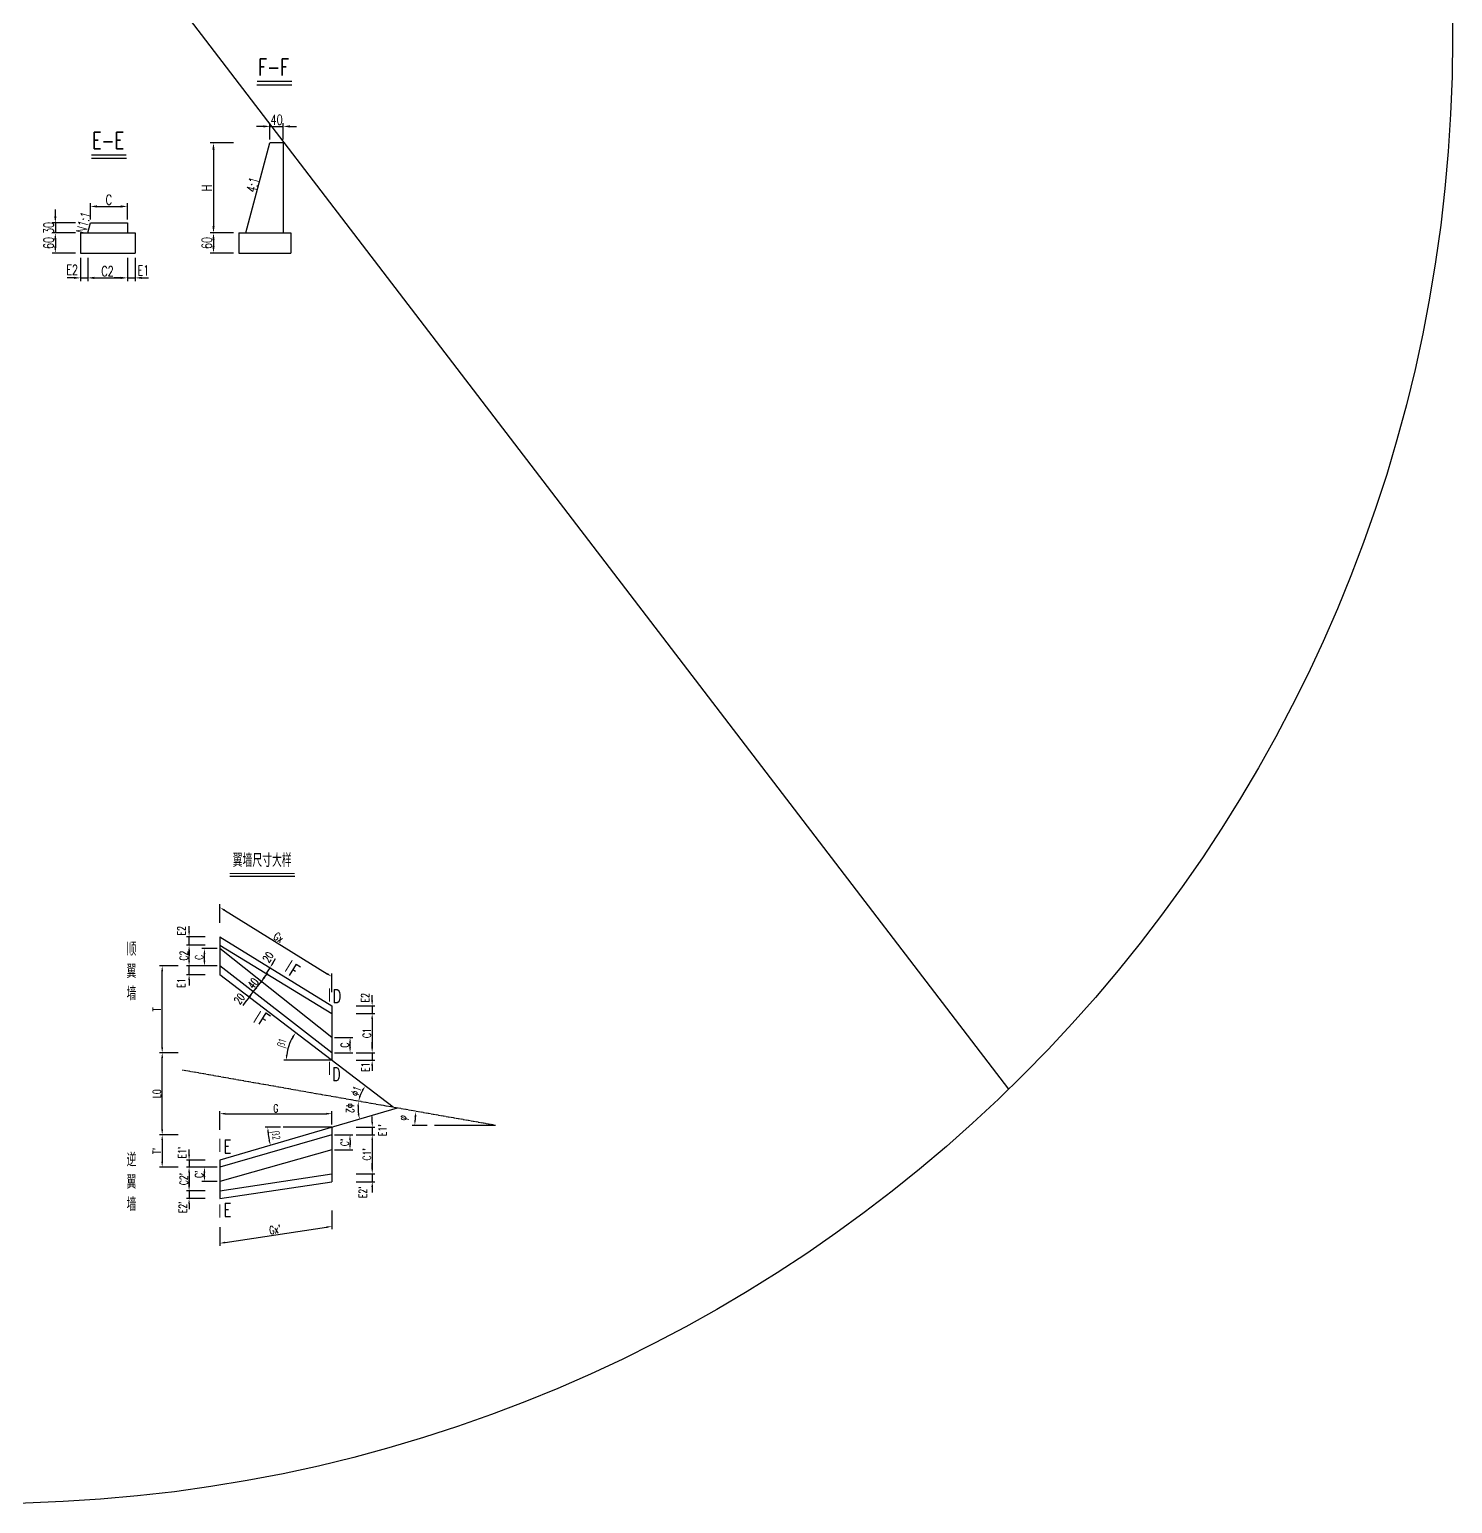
# Model space of a CAD drawing. Header units: millimetres. Extents: x -2053 to 14440, y -8588 to 380.
# Drawn here: x 10174 to 14440, y -8588 to -4169 of the extents above; entities that cross this region are included whole.
import ezdxf
from ezdxf.enums import TextEntityAlignment as Align

# ---------------------------------------------------------------- set-up
doc = ezdxf.new("R2010")
doc.units = ezdxf.units.MM
doc.header["$LTSCALE"] = 0.25
doc.linetypes.add('ACAD_ISO04W100', pattern=[30, 24, -3, 0, -3])
for name, color, linetype in [('中心线', 3, 'ACAD_ISO04W100'), ('文字', 7, 'Continuous'), ('次轮廓线', 7, 'Continuous'), ('轮廓线', 1, 'Continuous')]:
    doc.layers.add(name, color=color, linetype=linetype)
doc.styles.get("Standard").update_dxf_attribs({"font": 'simplex1.shx', "width": 0.7, "bigfont": 'hztxt.shx'})
doc.dimstyles.new('1v80', dxfattribs={"dimscale": 8, "dimtxt": 3, "dimasz": 2, "dimexe": 1, "dimexo": 1, "dimgap": 0.5, "dimtad": 1, "dimdec": 1, "dimzin": 9, "dimdsep": 46, "dimtxsty": 'Standard', "dimcen": 0.5, "dimclrd": 256, "dimclre": 256, "dimclrt": 256, "dimadec": 1, "dimazin": 2, "dimtfac": 1, "dimtdec": 1, "dimtix": 1, "dimtmove": 2, "dimatfit": 3, "dimfxl": 0, "dimtolj": 1, "dimtzin": 0, "dimlwd": -1, "dimlwe": -1, "dimarcsym": 0})
doc.dimstyles.get("Standard").update_dxf_attribs({"dimscale": 10, "dimtxt": 3, "dimasz": 2, "dimexe": 1, "dimexo": 1, "dimgap": 0.5, "dimtad": 1, "dimdec": 1, "dimzin": 9, "dimdsep": 46, "dimtxsty": 'Standard', "dimcen": 0.5, "dimclrd": 256, "dimclre": 256, "dimclrt": 256, "dimadec": 1, "dimazin": 2, "dimtfac": 1, "dimtdec": 1, "dimtix": 1, "dimtmove": 2, "dimatfit": 3, "dimfxl": 0, "dimtolj": 1, "dimtzin": 0, "dimlwd": -1, "dimlwe": -1, "dimarcsym": 0})

# ---------------------------------------------------------------- blocks, each defined once
blk = doc.blocks.new('*D173')
at = {"layer": 'Defpoints', "color": 0}
for p in [(10745, -7002.7), (10956.8, -7202), (11002, -7259.3), (11080.1, -7259.3), (11264.2, -7400.4)]:
    blk.add_point(p, dxfattribs=at)
at = {"layer": '次轮廓线'}
blk.add_line((10992.1, -7259.3), (10936.1, -7259.3), dxfattribs=at)
blk.add_arc((11080.1, -7259.3), 135.9, 149.2944, 173.2525, dxfattribs=at)
for points in [[(10961, -7188.4), (10965.4, -7191.4), (10972.2, -7176.7)], [(10947.7, -7243.5), (10942.4, -7243.2), (10944.1, -7259.3)]]:
    blk.add_solid(points, dxfattribs=at)
at = {"layer": '次轮廓线', "insert": (10933.1, -7209.5), "char_height": 24, "attachment_point": 5, "rotation": 71.2735}
blk.add_mtext('\\A1;β1', dxfattribs=at)
blk = doc.blocks.new('*D174')
at = {"layer": 'Defpoints', "color": 0}
for p in [(11276.2, -7402.5), (10934, -7460.1), (11080.1, -7460.1), (10889.4, -7478.3), (10745, -7558.5)]:
    blk.add_point(p, dxfattribs=at)
at = {"layer": '次轮廓线'}
blk.add_line((10926, -7460.1), (10880.5, -7460.1), dxfattribs=at)
blk.add_arc((11080.1, -7460.1), 191.6, 184.7866, 191.5796, dxfattribs=at)
for points in [[(10886.5, -7476.2), (10891.8, -7476), (10888.5, -7460.1)], [(10895, -7497.9), (10889.8, -7499.2), (10896.3, -7514.1)]]:
    blk.add_solid(points, dxfattribs=at)
at = {"layer": '次轮廓线', "insert": (10909.5, -7484.6), "char_height": 24, "attachment_point": 5, "rotation": 278.1831}
blk.add_mtext('\\A1;β2', dxfattribs=at)
blk = doc.blocks.new('*D175')
at = {"layer": 'Defpoints', "color": 0}
for p in [(10745, -7002.7), (10632.8, -7289), (11171.6, -7350.5), (11264.2, -7400.4), (11571.2, -7454.5)]:
    blk.add_point(p, dxfattribs=at)
at = {"layer": '次轮廓线'}
blk.add_arc((11264.2, -7400.4), 105.1, 151.2789, 161.2681, dxfattribs=at)
for points in [[(11167.2, -7367.3), (11162.1, -7366), (11160.7, -7382.1)], [(11169.8, -7348.4), (11174.2, -7351.3), (11180.7, -7336.5)]]:
    blk.add_solid(points, dxfattribs=at)
at = {"layer": '次轮廓线', "insert": (11153.2, -7351.6), "char_height": 24, "attachment_point": 5, "rotation": 66.2735}
blk.add_mtext('\\A1;Φ1', dxfattribs=at)
blk = doc.blocks.new('*D124')
at = {"layer": 'Defpoints', "color": 0}
for p in [(10632.8, -7289), (11159.9, -7418), (11276.2, -7402.5), (11571.2, -7454.5), (10745, -7558.5)]:
    blk.add_point(p, dxfattribs=at)
at = {"layer": '次轮廓线'}
blk.add_arc((11276.2, -7402.5), 117.3, 177.8227, 188.5436, dxfattribs=at)
for points in [[(11156.3, -7397.7), (11161.6, -7398.3), (11160.7, -7382.1)], [(11162.8, -7419.3), (11157.6, -7420.5), (11163.7, -7435.5)]]:
    blk.add_solid(points, dxfattribs=at)
at = {"layer": '次轮廓线', "insert": (11135.4, -7402.9), "char_height": 24, "attachment_point": 5, "rotation": 270.1545}
blk.add_mtext('\\A1;Φ2', dxfattribs=at)
blk = doc.blocks.new('*D125')
at = {"layer": 'Defpoints', "color": 0}
for p in [(10725.7, -7305.4), (11331, -7426.4), (11374.3, -7454.5), (11571.2, -7454.5), (11571.2, -7454.5)]:
    blk.add_point(p, dxfattribs=at)
at = {"layer": '次轮廓线'}
blk.add_line((11366.3, -7454.5), (11321.3, -7454.5), dxfattribs=at)
blk.add_arc((11571.2, -7454.5), 241.9, 173.7907, 176.2093, dxfattribs=at)
for points in [[(11328.1, -7428), (11333.4, -7428.7), (11333, -7412.5)], [(11332.5, -7438.6), (11327.2, -7438.4), (11329.3, -7454.5)]]:
    blk.add_solid(points, dxfattribs=at)
at = {"layer": '次轮廓线', "insert": (11295.6, -7431.7), "char_height": 24, "attachment_point": 5, "rotation": 85.2637}
blk.add_mtext('\\A1;φ', dxfattribs=at)
blk = doc.blocks.new('*D176')
at = {"layer": 'Defpoints', "color": 0}
for p in [(11080.1, -7419.5), (11080.1, -7460.1), (10745, -7558.5)]:
    blk.add_point(p, dxfattribs=at)
at = {"layer": '次轮廓线'}
for p, q in [((10745, -7467.5), (10745, -7411.5)), ((10761, -7419.5), (11064.1, -7419.5)), ((11080.1, -7452.1), (11080.1, -7411.5))]:
    blk.add_line(p, q, dxfattribs=at)
for points in [[(10761, -7416.8), (10761, -7422.2), (10745, -7419.5)], [(11064.1, -7416.8), (11064.1, -7422.2), (11080.1, -7419.5)]]:
    blk.add_solid(points, dxfattribs=at)
at = {"layer": '次轮廓线', "insert": (10912.5, -7403.5), "char_height": 24, "attachment_point": 5}
blk.add_mtext('\\A1;G', dxfattribs=at)
blk = doc.blocks.new('*D177')
at = {"layer": 'Defpoints', "color": 0}
for p in [(11080.1, -7482.8), (10571.8, -7579.8), (10745, -7579.8)]:
    blk.add_point(p, dxfattribs=at)
at = {"layer": '次轮廓线'}
for p, q in [((10619.8, -7482.8), (10563.8, -7482.8)), ((10571.8, -7498.8), (10571.8, -7563.8)), ((10619.8, -7579.8), (10563.8, -7579.8))]:
    blk.add_line(p, q, dxfattribs=at)
for points in [[(10569.1, -7498.8), (10574.5, -7498.8), (10571.8, -7482.8)], [(10569.1, -7563.8), (10574.5, -7563.8), (10571.8, -7579.8)]]:
    blk.add_solid(points, dxfattribs=at)
at = {"layer": '次轮廓线', "insert": (10555.8, -7531.3), "char_height": 24, "attachment_point": 5, "rotation": 90}
blk.add_mtext("\\A1;T'", dxfattribs=at)
blk = doc.blocks.new('*D203')
at = {"layer": 'Defpoints', "color": 0}
for p in [(10652.4, -7579.8), (10745, -7558.5), (10745, -7579.8)]:
    blk.add_point(p, dxfattribs=at)
at = {"layer": '次轮廓线'}
for p, q in [((10652.4, -7542.5), (10652.4, -7526.5)), ((10700.4, -7558.5), (10644.4, -7558.5)), ((10700.4, -7579.8), (10644.4, -7579.8)), ((10652.4, -7558.5), (10652.4, -7579.8)), ((10652.4, -7595.8), (10652.4, -7611.8))]:
    blk.add_line(p, q, dxfattribs=at)
for points in [[(10649.8, -7542.5), (10655.1, -7542.5), (10652.4, -7558.5)], [(10649.8, -7595.8), (10655.1, -7595.8), (10652.4, -7579.8)]]:
    blk.add_solid(points, dxfattribs=at)
at = {"layer": '次轮廓线', "insert": (10631.2, -7536.1), "char_height": 24, "attachment_point": 5, "rotation": 90}
blk.add_mtext("\\A1;E1'", dxfattribs=at)
blk = doc.blocks.new('*D204')
at = {"layer": 'Defpoints', "color": 0}
for p in [(10745, -7579.8), (10652.4, -7651.2), (10745, -7651.2)]:
    blk.add_point(p, dxfattribs=at)
at = {"layer": '次轮廓线'}
for p, q in [((10700.4, -7579.8), (10644.4, -7579.8)), ((10652.4, -7595.8), (10652.4, -7635.2)), ((10700.4, -7651.2), (10644.4, -7651.2))]:
    blk.add_line(p, q, dxfattribs=at)
for points in [[(10649.8, -7595.8), (10655.1, -7595.8), (10652.4, -7579.8)], [(10649.8, -7635.2), (10655.1, -7635.2), (10652.4, -7651.2)]]:
    blk.add_solid(points, dxfattribs=at)
at = {"layer": '次轮廓线', "insert": (10636.4, -7615.5), "char_height": 24, "attachment_point": 5, "rotation": 90}
blk.add_mtext("\\A1;C2'", dxfattribs=at)
blk = doc.blocks.new('*D205')
at = {"layer": 'Defpoints', "color": 0}
for p in [(10652.4, -7673.7), (10745, -7651.2), (10745, -7673.7)]:
    blk.add_point(p, dxfattribs=at)
at = {"layer": '次轮廓线'}
for p, q in [((10652.4, -7635.2), (10652.4, -7619.2)), ((10700.4, -7651.2), (10644.4, -7651.2)), ((10700.4, -7673.7), (10644.4, -7673.7)), ((10652.4, -7651.2), (10652.4, -7673.7)), ((10652.4, -7689.7), (10652.4, -7705.7))]:
    blk.add_line(p, q, dxfattribs=at)
for points in [[(10649.8, -7635.2), (10655.1, -7635.2), (10652.4, -7651.2)], [(10649.8, -7689.7), (10655.1, -7689.7), (10652.4, -7673.7)]]:
    blk.add_solid(points, dxfattribs=at)
at = {"layer": '次轮廓线', "insert": (10633.5, -7700.4), "char_height": 24, "attachment_point": 5, "rotation": 90}
blk.add_mtext("\\A1;E2'", dxfattribs=at)
blk = doc.blocks.new('*D206')
at = {"layer": 'Defpoints', "color": 0}
for p in [(10698.5, -7579.8), (10745, -7579.8), (10745, -7622.3)]:
    blk.add_point(p, dxfattribs=at)
at = {"layer": '次轮廓线'}
for p, q in [((10737, -7579.8), (10690.5, -7579.8)), ((10698.5, -7606.3), (10698.5, -7595.8)), ((10737, -7622.3), (10690.5, -7622.3))]:
    blk.add_line(p, q, dxfattribs=at)
for points in [[(10695.8, -7595.8), (10701.1, -7595.8), (10698.5, -7579.8)], [(10695.8, -7606.3), (10701.1, -7606.3), (10698.5, -7622.3)]]:
    blk.add_solid(points, dxfattribs=at)
at = {"layer": '次轮廓线', "insert": (10682.5, -7601), "char_height": 24, "attachment_point": 5, "rotation": 90}
blk.add_mtext("\\A1;C'", dxfattribs=at)
blk = doc.blocks.new('*D207')
at = {"layer": 'Defpoints', "color": 0}
for p in [(11080.1, -7623.3), (10745, -7673.7), (11080.1, -7757.5)]:
    blk.add_point(p, dxfattribs=at)
at = {"layer": '次轮廓线'}
for p, q in [((11080.1, -7709.6), (11080.1, -7765.6)), ((10745, -7760), (10745, -7816)), ((10760.8, -7805.5), (11064.3, -7759.9))]:
    blk.add_line(p, q, dxfattribs=at)
for points in [[(11063.9, -7757.3), (11064.7, -7762.5), (11080.1, -7757.5)], [(10760.4, -7802.9), (10761.2, -7808.1), (10745, -7807.9)]]:
    blk.add_solid(points, dxfattribs=at)
at = {"layer": '次轮廓线', "insert": (10910.2, -7766.9), "char_height": 24, "attachment_point": 5, "rotation": 8.5453}
blk.add_mtext("\\A1;Gx'", dxfattribs=at)
blk = doc.blocks.new('*D133')
at = {"layer": 'Defpoints', "color": 0}
for p in [(11080.1, -7460.1), (11080.1, -7482.8), (11201.6, -7482.8)]:
    blk.add_point(p, dxfattribs=at)
at = {"layer": '次轮廓线'}
for p, q in [((11153.6, -7460.1), (11209.6, -7460.1)), ((11201.6, -7444.1), (11201.6, -7428.1)), ((11201.6, -7460.1), (11201.6, -7482.8)), ((11153.6, -7482.8), (11209.6, -7482.8)), ((11201.6, -7498.8), (11201.6, -7514.8))]:
    blk.add_line(p, q, dxfattribs=at)
for points in [[(11198.9, -7444.1), (11204.3, -7444.1), (11201.6, -7460.1)], [(11198.9, -7498.8), (11204.3, -7498.8), (11201.6, -7482.8)]]:
    blk.add_solid(points, dxfattribs=at)
at = {"layer": '次轮廓线', "insert": (11232.2, -7469.1), "char_height": 24, "attachment_point": 5, "rotation": 90}
blk.add_mtext("\\A1;E1'", dxfattribs=at)
blk = doc.blocks.new('*D208')
at = {"layer": 'Defpoints', "color": 0}
for p in [(11080.1, -7482.8), (11080.1, -7600), (11201.6, -7600)]:
    blk.add_point(p, dxfattribs=at)
at = {"layer": '次轮廓线'}
for p, q in [((11153.6, -7482.8), (11209.6, -7482.8)), ((11201.6, -7498.8), (11201.6, -7584)), ((11153.6, -7600), (11209.6, -7600))]:
    blk.add_line(p, q, dxfattribs=at)
for points in [[(11198.9, -7498.8), (11204.3, -7498.8), (11201.6, -7482.8)], [(11198.9, -7584), (11204.3, -7584), (11201.6, -7600)]]:
    blk.add_solid(points, dxfattribs=at)
at = {"layer": '次轮廓线', "insert": (11185.6, -7541.4), "char_height": 24, "attachment_point": 5, "rotation": 90}
blk.add_mtext("\\A1;C1'", dxfattribs=at)
blk = doc.blocks.new('*D209')
at = {"layer": 'Defpoints', "color": 0}
for p in [(11080.1, -7600), (11080.1, -7623.3), (11201.6, -7623.3)]:
    blk.add_point(p, dxfattribs=at)
at = {"layer": '次轮廓线'}
for p, q in [((11153.6, -7600), (11209.6, -7600)), ((11201.6, -7584), (11201.6, -7568)), ((11201.6, -7600), (11201.6, -7623.3)), ((11153.6, -7623.3), (11209.6, -7623.3)), ((11201.6, -7639.3), (11201.6, -7655.3))]:
    blk.add_line(p, q, dxfattribs=at)
for points in [[(11198.9, -7584), (11204.3, -7584), (11201.6, -7600)], [(11198.9, -7639.3), (11204.3, -7639.3), (11201.6, -7623.3)]]:
    blk.add_solid(points, dxfattribs=at)
at = {"layer": '次轮廓线', "insert": (11172.9, -7655.1), "char_height": 24, "attachment_point": 5, "rotation": 90}
blk.add_mtext("\\A1;E2'", dxfattribs=at)
blk = doc.blocks.new('*D210')
at = {"layer": 'Defpoints', "color": 0}
for p in [(11080.1, -7482.8), (11080.1, -7528.3), (11134.9, -7528.3)]:
    blk.add_point(p, dxfattribs=at)
at = {"layer": '次轮廓线'}
for p, q in [((11088.1, -7482.8), (11142.9, -7482.8)), ((11134.9, -7498.8), (11134.9, -7512.3)), ((11088.1, -7528.3), (11142.9, -7528.3))]:
    blk.add_line(p, q, dxfattribs=at)
for points in [[(11132.2, -7498.8), (11137.5, -7498.8), (11134.9, -7482.8)], [(11132.2, -7512.3), (11137.5, -7512.3), (11134.9, -7528.3)]]:
    blk.add_solid(points, dxfattribs=at)
at = {"layer": '次轮廓线', "insert": (11118.9, -7505.5), "char_height": 24, "attachment_point": 5, "rotation": 90}
blk.add_mtext("\\A1;C'", dxfattribs=at)
blk = doc.blocks.new('*D211')
at = {"layer": 'Defpoints', "color": 0}
for p in [(10571.8, -7236.6), (11080.1, -7236.6), (11080.1, -7482.8)]:
    blk.add_point(p, dxfattribs=at)
at = {"layer": '次轮廓线'}
for p, q in [((10619.8, -7236.6), (10563.8, -7236.6)), ((10571.8, -7466.8), (10571.8, -7252.6)), ((10619.8, -7482.8), (10563.8, -7482.8))]:
    blk.add_line(p, q, dxfattribs=at)
for points in [[(10569.1, -7252.6), (10574.5, -7252.6), (10571.8, -7236.6)], [(10569.1, -7466.8), (10574.5, -7466.8), (10571.8, -7482.8)]]:
    blk.add_solid(points, dxfattribs=at)
at = {"layer": '次轮廓线', "insert": (10555.8, -7359.7), "char_height": 24, "attachment_point": 5, "rotation": 90}
blk.add_mtext('\\A1;L0', dxfattribs=at)
blk = doc.blocks.new('*D212')
at = {"layer": 'Defpoints', "color": 0}
for p in [(10571.8, -6976.6), (10745, -6976.6), (11080.1, -7236.6)]:
    blk.add_point(p, dxfattribs=at)
at = {"layer": '次轮廓线'}
for p, q in [((10619.8, -6976.6), (10563.8, -6976.6)), ((10571.8, -7220.6), (10571.8, -6992.6)), ((10619.8, -7236.6), (10563.8, -7236.6))]:
    blk.add_line(p, q, dxfattribs=at)
for points in [[(10569.1, -6992.6), (10574.5, -6992.6), (10571.8, -6976.6)], [(10569.1, -7220.6), (10574.5, -7220.6), (10571.8, -7236.6)]]:
    blk.add_solid(points, dxfattribs=at)
at = {"layer": '次轮廓线', "insert": (10555.8, -7106.6), "char_height": 24, "attachment_point": 5, "rotation": 90}
blk.add_mtext('\\A1;T', dxfattribs=at)
blk = doc.blocks.new('*D213')
at = {"layer": 'Defpoints', "color": 0}
for p in [(10652.4, -6976.6), (10745, -6976.6), (10745, -7002.7)]:
    blk.add_point(p, dxfattribs=at)
at = {"layer": '次轮廓线'}
for p, q in [((10700.4, -6976.6), (10644.4, -6976.6)), ((10652.4, -6960.6), (10652.4, -6944.6)), ((10652.4, -7002.7), (10652.4, -6976.6)), ((10700.4, -7002.7), (10644.4, -7002.7)), ((10652.4, -7018.7), (10652.4, -7034.7))]:
    blk.add_line(p, q, dxfattribs=at)
for points in [[(10649.8, -6960.6), (10655.1, -6960.6), (10652.4, -6976.6)], [(10649.8, -7018.7), (10655.1, -7018.7), (10652.4, -7002.7)]]:
    blk.add_solid(points, dxfattribs=at)
at = {"layer": '次轮廓线', "insert": (10629.1, -7027.9), "char_height": 24, "attachment_point": 5, "rotation": 90}
blk.add_mtext('\\A1;E1', dxfattribs=at)
blk = doc.blocks.new('*D214')
at = {"layer": 'Defpoints', "color": 0}
for p in [(10652.4, -6914.6), (10745, -6914.6), (10745, -6976.6)]:
    blk.add_point(p, dxfattribs=at)
at = {"layer": '次轮廓线'}
for p, q in [((10700.4, -6914.6), (10644.4, -6914.6)), ((10652.4, -6960.6), (10652.4, -6930.6)), ((10700.4, -6976.6), (10644.4, -6976.6))]:
    blk.add_line(p, q, dxfattribs=at)
for points in [[(10649.8, -6930.6), (10655.1, -6930.6), (10652.4, -6914.6)], [(10649.8, -6960.6), (10655.1, -6960.6), (10652.4, -6976.6)]]:
    blk.add_solid(points, dxfattribs=at)
at = {"layer": '次轮廓线', "insert": (10636.4, -6945.6), "char_height": 24, "attachment_point": 5, "rotation": 90}
blk.add_mtext('\\A1;C2', dxfattribs=at)
blk = doc.blocks.new('*D215')
at = {"layer": 'Defpoints', "color": 0}
for p in [(10652.4, -6888.8), (10745, -6888.8), (10745, -6914.6)]:
    blk.add_point(p, dxfattribs=at)
at = {"layer": '次轮廓线'}
for p, q in [((10700.4, -6888.8), (10644.4, -6888.8)), ((10652.4, -6872.8), (10652.4, -6856.8)), ((10652.4, -6914.6), (10652.4, -6888.8)), ((10700.4, -6914.6), (10644.4, -6914.6)), ((10652.4, -6930.6), (10652.4, -6946.6))]:
    blk.add_line(p, q, dxfattribs=at)
for points in [[(10649.8, -6872.8), (10655.1, -6872.8), (10652.4, -6888.8)], [(10649.8, -6930.6), (10655.1, -6930.6), (10652.4, -6914.6)]]:
    blk.add_solid(points, dxfattribs=at)
at = {"layer": '次轮廓线', "insert": (10629.7, -6871), "char_height": 24, "attachment_point": 5, "rotation": 90}
blk.add_mtext('\\A1;E2', dxfattribs=at)
blk = doc.blocks.new('*D216')
at = {"layer": 'Defpoints', "color": 0}
for p in [(10698.5, -6924.4), (10745, -6924.4), (10745, -6976.6)]:
    blk.add_point(p, dxfattribs=at)
at = {"layer": '次轮廓线'}
for p, q in [((10737, -6924.4), (10690.5, -6924.4)), ((10737, -6976.6), (10690.5, -6976.6)), ((10698.5, -6960.6), (10698.5, -6940.4))]:
    blk.add_line(p, q, dxfattribs=at)
for points in [[(10695.8, -6940.4), (10701.1, -6940.4), (10698.5, -6924.4)], [(10695.8, -6960.6), (10701.1, -6960.6), (10698.5, -6976.6)]]:
    blk.add_solid(points, dxfattribs=at)
at = {"layer": '次轮廓线', "insert": (10682.5, -6950.5), "char_height": 24, "attachment_point": 5, "rotation": 90}
blk.add_mtext('\\A1;C', dxfattribs=at)
blk = doc.blocks.new('*D217')
at = {"layer": 'Defpoints', "color": 0}
for p in [(10745, -6888.8), (11080.1, -7008.4), (11080.1, -7096.1)]:
    blk.add_point(p, dxfattribs=at)
at = {"layer": '次轮廓线'}
for p, q in [((10745, -6847.7), (10745, -6791.7)), ((10758.6, -6809.5), (11066.5, -7000)), ((11080.1, -7055), (11080.1, -6999))]:
    blk.add_line(p, q, dxfattribs=at)
for points in [[(10760, -6807.2), (10757.2, -6811.8), (10745, -6801.1)], [(11067.9, -6997.7), (11065.1, -7002.3), (11080.1, -7008.4)]]:
    blk.add_solid(points, dxfattribs=at)
at = {"layer": '次轮廓线', "insert": (10921, -6891.1), "char_height": 24, "attachment_point": 5, "rotation": 328.2526}
blk.add_mtext('\\A1;Gx', dxfattribs=at)
blk = doc.blocks.new('*D218')
at = {"layer": 'Defpoints', "color": 0}
for p in [(10832.8, -7069.9), (10845, -7054.2), (10845, -7054.2)]:
    blk.add_point(p, dxfattribs=at)
at = {"layer": '次轮廓线'}
for p, q in [((10832.8, -7069.9), (10826.5, -7065)), ((10832.8, -7069.9), (10845, -7054.2)), ((10845, -7054.2), (10838.7, -7049.3)), ((10854.8, -7041.6), (10864.6, -7028.9)), ((10823, -7082.6), (10813.2, -7095.2))]:
    blk.add_line(p, q, dxfattribs=at)
for points in [[(10820.9, -7080.9), (10825.1, -7084.2), (10832.8, -7069.9)], [(10852.7, -7039.9), (10856.9, -7043.2), (10845, -7054.2)]]:
    blk.add_solid(points, dxfattribs=at)
at = {"layer": '次轮廓线', "insert": (10803.1, -7075.1), "char_height": 24, "attachment_point": 5, "rotation": 52.1867}
blk.add_mtext('\\A1;20', dxfattribs=at)
blk = doc.blocks.new('*D219')
at = {"layer": 'Defpoints', "color": 0}
for p in [(10869.1, -7023.2), (10871, -7024.7), (10845, -7054.2)]:
    blk.add_point(p, dxfattribs=at)
at = {"layer": '次轮廓线'}
for p, q in [((10845, -7054.2), (10869.1, -7023.2)), ((10869.1, -7023.2), (10862.8, -7018.3)), ((10878.9, -7010.6), (10888.7, -6997.9)), ((10835.2, -7066.8), (10825.4, -7079.5)), ((10845, -7054.2), (10838.7, -7049.3))]:
    blk.add_line(p, q, dxfattribs=at)
for points in [[(10876.8, -7008.9), (10881, -7012.2), (10869.1, -7023.2)], [(10833.1, -7065.2), (10837.3, -7068.5), (10845, -7054.2)]]:
    blk.add_solid(points, dxfattribs=at)
at = {"layer": '次轮廓线', "insert": (10844.4, -7028.9), "char_height": 24, "attachment_point": 5, "rotation": 52.1867}
blk.add_mtext('\\A1;40', dxfattribs=at)
blk = doc.blocks.new('*D220')
at = {"layer": 'Defpoints', "color": 0}
for p in [(10889.1, -6977.9), (10895.2, -6981.7), (10878, -6995.9)]:
    blk.add_point(p, dxfattribs=at)
at = {"layer": '次轮廓线'}
for p, q in [((10884, -6999.7), (10895.2, -6981.7)), ((10895.2, -6981.7), (10902, -6985.9)), ((10903.6, -6968.1), (10912, -6954.5)), ((10875.6, -7013.3), (10867.2, -7026.9)), ((10884, -6999.7), (10890.8, -7003.9))]:
    blk.add_line(p, q, dxfattribs=at)
for points in [[(10901.3, -6966.7), (10905.9, -6969.5), (10895.2, -6981.7)], [(10873.4, -7011.9), (10877.9, -7014.7), (10884, -6999.7)]]:
    blk.add_solid(points, dxfattribs=at)
at = {"layer": '次轮廓线', "insert": (10889.2, -6950), "char_height": 24, "attachment_point": 5, "rotation": 58.2526}
blk.add_mtext('\\A1;20', dxfattribs=at)
blk = doc.blocks.new('*D221')
at = {"layer": 'Defpoints', "color": 0}
for p in [(11080.1, -7096.1), (11080.1, -7119.4), (11201.3, -7119.4)]:
    blk.add_point(p, dxfattribs=at)
at = {"layer": '次轮廓线'}
for p, q in [((11201.3, -7080.1), (11201.3, -7064.1)), ((11153.3, -7096.1), (11209.3, -7096.1)), ((11201.3, -7096.1), (11201.3, -7119.4)), ((11153.3, -7119.4), (11209.3, -7119.4)), ((11201.3, -7135.4), (11201.3, -7151.4))]:
    blk.add_line(p, q, dxfattribs=at)
for points in [[(11198.6, -7080.1), (11204, -7080.1), (11201.3, -7096.1)], [(11198.6, -7135.4), (11204, -7135.4), (11201.3, -7119.4)]]:
    blk.add_solid(points, dxfattribs=at)
at = {"layer": '次轮廓线', "insert": (11180.5, -7072), "char_height": 24, "attachment_point": 5, "rotation": 90}
blk.add_mtext('\\A1;E2', dxfattribs=at)
blk = doc.blocks.new('*D222')
at = {"layer": 'Defpoints', "color": 0}
for p in [(11080.1, -7119.4), (11080.1, -7236.6), (11201.3, -7236.6)]:
    blk.add_point(p, dxfattribs=at)
at = {"layer": '次轮廓线'}
for p, q in [((11153.3, -7119.4), (11209.3, -7119.4)), ((11201.3, -7135.4), (11201.3, -7220.6)), ((11153.3, -7236.6), (11209.3, -7236.6))]:
    blk.add_line(p, q, dxfattribs=at)
for points in [[(11198.6, -7135.4), (11204, -7135.4), (11201.3, -7119.4)], [(11198.6, -7220.6), (11204, -7220.6), (11201.3, -7236.6)]]:
    blk.add_solid(points, dxfattribs=at)
at = {"layer": '次轮廓线', "insert": (11185.3, -7178), "char_height": 24, "attachment_point": 5, "rotation": 90}
blk.add_mtext('\\A1;C1', dxfattribs=at)
blk = doc.blocks.new('*D188')
at = {"layer": 'Defpoints', "color": 0}
for p in [(11080.1, -7236.6), (11080.1, -7259.3), (11201.3, -7259.3)]:
    blk.add_point(p, dxfattribs=at)
at = {"layer": '次轮廓线'}
for p, q in [((11153.3, -7236.6), (11209.3, -7236.6)), ((11201.3, -7220.6), (11201.3, -7204.6)), ((11201.3, -7236.6), (11201.3, -7259.3)), ((11153.3, -7259.3), (11209.3, -7259.3)), ((11201.3, -7275.3), (11201.3, -7291.3))]:
    blk.add_line(p, q, dxfattribs=at)
for points in [[(11198.6, -7220.6), (11204, -7220.6), (11201.3, -7236.6)], [(11198.6, -7275.3), (11204, -7275.3), (11201.3, -7259.3)]]:
    blk.add_solid(points, dxfattribs=at)
at = {"layer": '次轮廓线', "insert": (11181, -7279.9), "char_height": 24, "attachment_point": 5, "rotation": 90}
blk.add_mtext('\\A1;E1', dxfattribs=at)
blk = doc.blocks.new('*D189')
at = {"layer": 'Defpoints', "color": 0}
for p in [(11080.1, -7191.1), (11135.1, -7191.1), (11080.1, -7236.6)]:
    blk.add_point(p, dxfattribs=at)
at = {"layer": '次轮廓线'}
for p, q in [((11088.1, -7191.1), (11143.1, -7191.1)), ((11088.1, -7236.6), (11143.1, -7236.6)), ((11135.1, -7220.6), (11135.1, -7207.1))]:
    blk.add_line(p, q, dxfattribs=at)
for points in [[(11132.4, -7207.1), (11137.7, -7207.1), (11135.1, -7191.1)], [(11132.4, -7220.6), (11137.7, -7220.6), (11135.1, -7236.6)]]:
    blk.add_solid(points, dxfattribs=at)
at = {"layer": '次轮廓线', "insert": (11119.1, -7213.9), "char_height": 24, "attachment_point": 5, "rotation": 90}
blk.add_mtext('\\A1;C', dxfattribs=at)
blk = doc.blocks.new('*D195')
at = {"layer": 'Defpoints', "color": 0}
for p in [(10934.7, -4459.4), (10894.7, -4509), (10934.7, -4509)]:
    blk.add_point(p, dxfattribs=at)
at = {"layer": '次轮廓线'}
for p, q in [((10874.7, -4459.4), (10854.7, -4459.4)), ((10894.7, -4499), (10894.7, -4449.4)), ((10894.7, -4459.4), (10934.7, -4459.4)), ((10934.7, -4499), (10934.7, -4449.4)), ((10954.7, -4459.4), (10974.7, -4459.4))]:
    blk.add_line(p, q, dxfattribs=at)
for points in [[(10874.7, -4456.1), (10874.7, -4462.8), (10894.7, -4459.4)], [(10954.7, -4456.1), (10954.7, -4462.8), (10934.7, -4459.4)]]:
    blk.add_solid(points, dxfattribs=at)
at = {"layer": '次轮廓线', "insert": (10914.7, -4439.4), "char_height": 30, "attachment_point": 5}
blk.add_mtext('\\A1;40', dxfattribs=at)
blk = doc.blocks.new('*D196')
at = {"layer": 'Defpoints', "color": 0}
for p in [(10894.7, -4509), (10725.6, -4779), (10822.7, -4779)]:
    blk.add_point(p, dxfattribs=at)
at = {"layer": '次轮廓线'}
for p, q in [((10785.6, -4509), (10715.6, -4509)), ((10725.6, -4529), (10725.6, -4759)), ((10785.6, -4779), (10715.6, -4779))]:
    blk.add_line(p, q, dxfattribs=at)
for points in [[(10722.2, -4529), (10728.9, -4529), (10725.6, -4509)], [(10722.2, -4759), (10728.9, -4759), (10725.6, -4779)]]:
    blk.add_solid(points, dxfattribs=at)
at = {"layer": '次轮廓线', "insert": (10705.6, -4644), "char_height": 30, "attachment_point": 5, "rotation": 90}
blk.add_mtext('\\A1;H', dxfattribs=at)
blk = doc.blocks.new('*D197')
at = {"layer": 'Defpoints', "color": 0}
for p in [(10822.7, -4779), (10725.6, -4839), (10801.1, -4839)]:
    blk.add_point(p, dxfattribs=at)
at = {"layer": '次轮廓线'}
for p, q in [((10785.6, -4779), (10715.6, -4779)), ((10725.6, -4799), (10725.6, -4819)), ((10785.6, -4839), (10715.6, -4839))]:
    blk.add_line(p, q, dxfattribs=at)
for points in [[(10722.2, -4799), (10728.9, -4799), (10725.6, -4779)], [(10722.2, -4819), (10728.9, -4819), (10725.6, -4839)]]:
    blk.add_solid(points, dxfattribs=at)
at = {"layer": '次轮廓线', "insert": (10705.6, -4809), "char_height": 30, "attachment_point": 5, "rotation": 90}
blk.add_mtext('\\A1;60', dxfattribs=at)
blk = doc.blocks.new('*D198')
at = {"layer": 'Defpoints', "color": 0}
for p in [(10467.5, -4699.4), (10356.5, -4749), (10467.5, -4749)]:
    blk.add_point(p, dxfattribs=at)
at = {"layer": '次轮廓线'}
for p, q in [((10356.5, -4739), (10356.5, -4689.4)), ((10376.5, -4699.4), (10447.5, -4699.4)), ((10467.5, -4739), (10467.5, -4689.4))]:
    blk.add_line(p, q, dxfattribs=at)
for points in [[(10376.5, -4696.1), (10376.5, -4702.8), (10356.5, -4699.4)], [(10447.5, -4696.1), (10447.5, -4702.8), (10467.5, -4699.4)]]:
    blk.add_solid(points, dxfattribs=at)
at = {"layer": '次轮廓线', "insert": (10412, -4679.4), "char_height": 30, "attachment_point": 5}
blk.add_mtext('\\A1;C', dxfattribs=at)
blk = doc.blocks.new('*D199')
at = {"layer": 'Defpoints', "color": 0}
for p in [(10356.5, -4749), (10251.4, -4779), (10348.5, -4779)]:
    blk.add_point(p, dxfattribs=at)
at = {"layer": '次轮廓线'}
for p, q in [((10251.4, -4729), (10251.4, -4709)), ((10311.4, -4749), (10241.4, -4749)), ((10251.4, -4749), (10251.4, -4779)), ((10311.4, -4779), (10241.4, -4779)), ((10251.4, -4799), (10251.4, -4819))]:
    blk.add_line(p, q, dxfattribs=at)
for points in [[(10248.1, -4729), (10254.8, -4729), (10251.4, -4749)], [(10248.1, -4799), (10254.8, -4799), (10251.4, -4779)]]:
    blk.add_solid(points, dxfattribs=at)
at = {"layer": '次轮廓线', "insert": (10231.4, -4764), "char_height": 30, "attachment_point": 5, "rotation": 90}
blk.add_mtext('\\A1;30', dxfattribs=at)
blk = doc.blocks.new('*D200')
at = {"layer": 'Defpoints', "color": 0}
for p in [(10348.5, -4779), (10251.4, -4839), (10327, -4839)]:
    blk.add_point(p, dxfattribs=at)
at = {"layer": '次轮廓线'}
for p, q in [((10311.4, -4779), (10241.4, -4779)), ((10251.4, -4799), (10251.4, -4819)), ((10311.4, -4839), (10241.4, -4839))]:
    blk.add_line(p, q, dxfattribs=at)
for points in [[(10248.1, -4799), (10254.8, -4799), (10251.4, -4779)], [(10248.1, -4819), (10254.8, -4819), (10251.4, -4839)]]:
    blk.add_solid(points, dxfattribs=at)
at = {"layer": '次轮廓线', "insert": (10231.4, -4809), "char_height": 30, "attachment_point": 5, "rotation": 90}
blk.add_mtext('\\A1;60', dxfattribs=at)
blk = doc.blocks.new('*D132')
at = {"layer": 'Defpoints', "color": 0}
for p in [(10348.5, -4779), (10327, -4839), (10348.5, -4913.6)]:
    blk.add_point(p, dxfattribs=at)
at = {"layer": '次轮廓线'}
for p, q in [((10327, -4853.6), (10327, -4923.6)), ((10348.5, -4853.6), (10348.5, -4923.6)), ((10307, -4913.6), (10287, -4913.6)), ((10327, -4913.6), (10348.5, -4913.6)), ((10368.5, -4913.6), (10388.5, -4913.6))]:
    blk.add_line(p, q, dxfattribs=at)
for points in [[(10307, -4910.3), (10307, -4916.9), (10327, -4913.6)], [(10368.5, -4910.3), (10368.5, -4916.9), (10348.5, -4913.6)]]:
    blk.add_solid(points, dxfattribs=at)
at = {"layer": '次轮廓线', "insert": (10302, -4889.6), "char_height": 30, "attachment_point": 5}
blk.add_mtext('\\A1;E2', dxfattribs=at)
blk = doc.blocks.new('*D201')
at = {"layer": 'Defpoints', "color": 0}
for p in [(10348.5, -4779), (10467.5, -4779), (10467.5, -4913.6)]:
    blk.add_point(p, dxfattribs=at)
at = {"layer": '次轮廓线'}
for p, q in [((10348.5, -4853.6), (10348.5, -4923.6)), ((10467.5, -4853.6), (10467.5, -4923.6)), ((10368.5, -4913.6), (10447.5, -4913.6))]:
    blk.add_line(p, q, dxfattribs=at)
for points in [[(10368.5, -4910.3), (10368.5, -4916.9), (10348.5, -4913.6)], [(10447.5, -4910.3), (10447.5, -4916.9), (10467.5, -4913.6)]]:
    blk.add_solid(points, dxfattribs=at)
at = {"layer": '次轮廓线', "insert": (10408, -4893.6), "char_height": 30, "attachment_point": 5}
blk.add_mtext('\\A1;C2', dxfattribs=at)
blk = doc.blocks.new('*D202')
at = {"layer": 'Defpoints', "color": 0}
for p in [(10467.5, -4779), (10490.6, -4839), (10490.6, -4913.6)]:
    blk.add_point(p, dxfattribs=at)
at = {"layer": '次轮廓线'}
for p, q in [((10467.5, -4853.6), (10467.5, -4923.6)), ((10490.6, -4853.6), (10490.6, -4923.6)), ((10447.5, -4913.6), (10427.5, -4913.6)), ((10467.5, -4913.6), (10490.6, -4913.6)), ((10510.6, -4913.6), (10530.6, -4913.6))]:
    blk.add_line(p, q, dxfattribs=at)
for points in [[(10447.5, -4910.3), (10447.5, -4916.9), (10467.5, -4913.6)], [(10510.6, -4910.3), (10510.6, -4916.9), (10490.6, -4913.6)]]:
    blk.add_solid(points, dxfattribs=at)
at = {"layer": '次轮廓线', "insert": (10515.3, -4891), "char_height": 30, "attachment_point": 5}
blk.add_mtext('\\A1;E1', dxfattribs=at)

msp = doc.modelspace()

# ---------------------------------------------------------------- linework, layer by layer
at = {"layer": '中心线'}
msp.add_line((11571.22, -7454.51), (10632.82, -7289.05), dxfattribs=at)
at = {"layer": '文字'}
for p, q in [((10855.56, -4334.77), (10960.71, -4334.77)), ((10359.36, -4554.78), (10464.51, -4554.78)), ((10774.3, -6707.55), (10969.08, -6707.55))]:
    msp.add_line(p, q, dxfattribs=at)
for points, const_width in [([(10855.56, -4324.77), (10960.71, -4324.77)], 4), ([(10359.36, -4544.78), (10464.51, -4544.78)], 4), ([(10774.3, -6699.55), (10969.08, -6699.55)], 3.2), ([(10940.67, -6993.62), (10961.72, -6959.61)], 3.2), ([(11073.13, -7083.41), (11073.13, -7043.41)], 3.2), ([(10846.15, -7146.38), (10867.2, -7112.36)], 3.2), ([(11073.13, -7303.4), (11073.13, -7263.4)], 3.2), ([(10744.99, -7534.2), (10744.99, -7494.2)], 3.2), ([(10744.99, -7731.39), (10744.99, -7691.39)], 3.2)]:
    msp.add_lwpolyline(points, dxfattribs=dict(at, const_width=const_width))
at = {"layer": '次轮廓线'}
for p, q in [((7807.74, -420.2), (13109.32, -7346.29)), ((11080.08, -7259.35), (10978.1, -7259.35)), ((11080.08, -7460.08), (10934.03, -7460.08)), ((11571.22, -7454.51), (11388.55, -7454.51))]:
    msp.add_line(p, q, dxfattribs=at)
msp.add_circle((10048.99, -4196.72), 4391.51, dxfattribs=at)
at = {"layer": '轮廓线'}
for p, q in [((10822.65, -4779), (10894.65, -4509)), ((10934.65, -4509), (10894.65, -4509)), ((10934.65, -4509), (10934.65, -4779)), ((10348.51, -4779), (10356.51, -4749)), ((10356.51, -4749), (10467.51, -4749)), ((10467.51, -4749), (10467.51, -4779)), ((10326.97, -4779), (10326.97, -4839)), ((10326.97, -4779), (10490.6, -4779)), ((10490.6, -4779), (10490.6, -4839)), ((10801.11, -4779), (10801.11, -4839)), ((10801.11, -4779), (10957.74, -4779)), ((10957.74, -4779), (10957.74, -4839)), ((10326.97, -4839), (10490.6, -4839)), ((10801.11, -4839), (10957.74, -4839)), ((10744.99, -6888.76), (10744.99, -7002.66)), ((10744.99, -6888.76), (11080.08, -7096.09)), ((10744.99, -6914.63), (11080.08, -7119.42)), ((11080.08, -7191.14), (10744.99, -6924.38)), ((11080.08, -7236.61), (10744.99, -6976.57)), ((11264.17, -7400.37), (10744.99, -7002.66)), ((11080.08, -7096.09), (11080.08, -7259.35)), ((11276.18, -7402.49), (10744.99, -7558.49)), ((11080.08, -7460.08), (11080.08, -7623.33)), ((11080.08, -7482.81), (10744.99, -7579.76)), ((11080.08, -7528.28), (10744.99, -7622.32)), ((10744.99, -7558.49), (10744.99, -7673.68)), ((10744.99, -7651.21), (11080.08, -7600.01)), ((10744.99, -7673.68), (11080.08, -7623.33))]:
    msp.add_line(p, q, dxfattribs=at)

# ---------------------------------------------------------------- texts
at = {"layer": '文字', "width": 0.7}
for s, height, p in [('F-F', 50, (10905.95, -4321.67)), ('E-E', 50, (10409.75, -4541.68)), ('翼墙尺寸大样', 40, (10871.64, -6691.71))]:
    msp.add_text(s, height=height, dxfattribs=at).set_placement(p, align=Align.BOTTOM_CENTER)
for s, height, rotation, p in [('4:1', 30, 75.10575, (10843.44, -4634.6)), ('N1:1', 30, 75.10575, (10336.04, -4748.11)), ('F', 40, 328.25259, (10968.21, -6991.26)), ('F', 40, 328.25259, (10877.6, -7137.7))]:
    msp.add_text(s, height=height, rotation=rotation, dxfattribs=at).set_placement(p, align=Align.MIDDLE_CENTER)
for s, p in [('D', (11095.3, -7066.91)), ('D', (11093.76, -7301.07)), ('E', (10767.17, -7517.7)), ('E', (10767.17, -7707.47))]:
    msp.add_text(s, height=40, dxfattribs=at).set_placement(p, align=Align.MIDDLE_CENTER)
at = {"layer": '文字', "char_height": 40, "width": 37.1996, "attachment_point": 1}
for s, insert in [('顺翼墙', (10464.99, -6905.87)), ('逆翼墙', (10464.99, -7537.53))]:
    msp.add_mtext(s, dxfattribs=dict(at, insert=insert))

# ---------------------------------------------------------------- dimensions: what is measured, and where the dimension line sits
at = {"layer": '次轮廓线'}
dim = msp.add_linear_dim(base=(10934.65, -4459.42), p1=(10894.65, -4509), p2=(10934.65, -4509), dimstyle='Standard', dxfattribs=at)
dim.commit()
dim.dimension.update_dxf_attribs({"geometry": '*D195', "text_midpoint": (10914.65, -4439.42)})
for base, p1, p2, angle, text, dimstyle, picture, middle in [((10725.57, -4779), (10894.65, -4509), (10822.65, -4779), 90, 'H', 'Standard', '*D196', (10705.57, -4644)), ((10652.45, -6914.63), (10744.99, -6976.57), (10744.99, -6914.63), 90, 'C2', '1v80', '*D214', (10636.45, -6945.6)), ((10698.46, -6924.38), (10744.99, -6976.57), (10744.99, -6924.38), 90, 'C', '1v80', '*D216', (10682.46, -6950.47)), ((10571.81, -6976.57), (11080.08, -7236.61), (10744.99, -6976.57), 90, 'T', '1v80', '*D212', (10555.81, -7106.59)), ((10869.08, -7023.2), (10845.03, -7054.2), (10870.95, -7024.66), 232.18669, '40', '1v80', '*D219', (10844.41, -7028.89)), ((11201.31, -7236.61), (11080.08, -7119.42), (11080.08, -7236.61), 90, 'C1', '1v80', '*D222', (11185.31, -7178.02)), ((11135.08, -7191.14), (11080.08, -7236.61), (11080.08, -7191.14), 90, 'C', '1v80', '*D189', (11119.08, -7213.88)), ((10571.81, -7236.61), (11080.08, -7482.81), (11080.08, -7236.61), 90, 'L0', '1v80', '*D211', (10555.81, -7359.71)), ((10571.81, -7579.76), (11080.08, -7482.81), (10744.99, -7579.76), 90, "T'", '1v80', '*D177', (10555.81, -7531.29)), ((11201.61, -7600.01), (11080.08, -7482.81), (11080.08, -7600.01), 90, "C1'", '1v80', '*D208', (11185.61, -7541.41)), ((11134.87, -7528.28), (11080.08, -7482.81), (11080.08, -7528.28), 90, "C'", '1v80', '*D210', (11118.87, -7505.55)), ((10652.45, -7651.21), (10744.99, -7579.76), (10744.99, -7651.21), 90, "C2'", '1v80', '*D204', (10636.45, -7615.49)), ((10698.46, -7579.76), (10744.99, -7622.32), (10744.99, -7579.76), 90, "C'", '1v80', '*D206', (10682.46, -7601.04))]:
    dim = msp.add_linear_dim(base=base, p1=p1, p2=p2, angle=angle, text=text, dimstyle=dimstyle, dxfattribs=at)
    dim.commit()
    dim.dimension.update_dxf_attribs({"geometry": picture, "text_midpoint": middle})
for base, p1, p2, text, dimstyle, picture, middle in [((10467.51, -4699.42), (10356.51, -4749), (10467.51, -4749), 'C', 'Standard', '*D198', (10412.01, -4679.42)), ((10467.51, -4913.61), (10348.51, -4779), (10467.51, -4779), 'C2', 'Standard', '*D201', (10408.01, -4893.61)), ((11080.08, -7419.5), (10744.99, -7558.49), (11080.08, -7460.08), 'G', '1v80', '*D176', (10912.53, -7403.5))]:
    dim = msp.add_linear_dim(base=base, p1=p1, p2=p2, text=text, dimstyle=dimstyle, dxfattribs=at)
    dim.commit()
    dim.dimension.update_dxf_attribs({"geometry": picture, "text_midpoint": middle})
for base, p1, p2, picture, middle in [((10251.44, -4779), (10356.51, -4749), (10348.51, -4779), '*D199', (10231.44, -4764)), ((10251.44, -4839), (10348.51, -4779), (10326.97, -4839), '*D200', (10231.44, -4809)), ((10725.57, -4839), (10822.65, -4779), (10801.11, -4839), '*D197', (10705.57, -4809))]:
    dim = msp.add_linear_dim(base=base, p1=p1, p2=p2, angle=90, dimstyle='Standard', dxfattribs=at)
    dim.commit()
    dim.dimension.update_dxf_attribs({"geometry": picture, "text_midpoint": middle})
for base, p1, p2, text, picture, middle in [((10348.51, -4913.61), (10326.97, -4839), (10348.51, -4779), 'E2', '*D132', (10301.96, -4889.63)), ((10490.6, -4913.61), (10467.51, -4779), (10490.6, -4839), 'E1', '*D202', (10515.33, -4890.98))]:
    dim = msp.add_linear_dim(base=base, p1=p1, p2=p2, text=text, dimstyle='Standard', dxfattribs=at)
    dim.commit()
    dim.dimension.update_dxf_attribs({"geometry": picture, "text_midpoint": middle, "dimtype": 160})
for p1, p2, distance, text, picture, middle in [((10744.99, -6888.76), (11080.08, -7096.09), 74.55, 'Gx', '*D217', (10920.95, -6891.15)), ((10744.99, -7673.68), (11080.08, -7623.33), -132.7, "Gx'", '*D207', (10910.16, -7766.87))]:
    dim = msp.add_aligned_dim(p1=p1, p2=p2, distance=distance, text=text, dimstyle='1v80', dxfattribs=at)
    dim.commit()
    dim.dimension.update_dxf_attribs({"geometry": picture, "text_midpoint": middle})
for base, p1, p2, angle, text, picture, middle, dimtype in [((10652.45, -6888.76), (10744.99, -6914.63), (10744.99, -6888.76), 90, 'E2', '*D215', (10629.73, -6870.99), 160), ((10895.17, -6981.68), (10878, -6995.92), (10889.13, -6977.94), 58.25259, '20', '*D220', (10889.25, -6949.98), 161), ((10652.45, -6976.57), (10744.99, -7002.66), (10744.99, -6976.57), 90, 'E1', '*D213', (10629.13, -7027.9), 160), ((10845.03, -7054.2), (10832.81, -7069.94), (10845.03, -7054.2), 52.18669, '20', '*D218', (10803.07, -7075.09), 161), ((11201.31, -7119.42), (11080.08, -7096.09), (11080.08, -7119.42), 90, 'E2', '*D221', (11180.53, -7072), 160), ((11201.31, -7259.35), (11080.08, -7236.61), (11080.08, -7259.35), 90, 'E1', '*D188', (11181.03, -7279.87), 160), ((11201.61, -7482.81), (11080.08, -7460.08), (11080.08, -7482.81), 90, "E1'", '*D133', (11232.17, -7469.14), 160), ((10652.45, -7579.76), (10744.99, -7558.49), (10744.99, -7579.76), 90, "E1'", '*D203', (10631.17, -7536.14), 160), ((11201.61, -7623.33), (11080.08, -7600.01), (11080.08, -7623.33), 90, "E2'", '*D209', (11172.87, -7655.11), 160), ((10652.45, -7673.68), (10744.99, -7651.21), (10744.99, -7673.68), 90, "E2'", '*D205', (10633.51, -7700.37), 160)]:
    dim = msp.add_linear_dim(base=base, p1=p1, p2=p2, angle=angle, text=text, dimstyle='1v80', dxfattribs=at)
    dim.commit()
    dim.dimension.update_dxf_attribs({"geometry": picture, "text_midpoint": middle, "dimtype": dimtype})
for base, line1, line2, text, picture, middle in [((11171.65, -7350.55), ((11264.17, -7400.37), (10744.99, -7002.66)), ((11571.22, -7454.51), (10632.82, -7289.05)), 'Φ1', '*D175', (11153.23, -7351.61)), ((10956.84, -7201.96), ((11264.17, -7400.37), (10744.99, -7002.66)), ((11080.08, -7259.35), (11001.97, -7259.35)), 'β1', '*D173', (10933.14, -7209.53)), ((10889.37, -7478.29), ((11276.18, -7402.49), (10744.99, -7558.49)), ((11080.08, -7460.08), (10934.03, -7460.08)), 'β2', '*D174', (10909.47, -7484.61))]:
    dim = msp.add_angular_dim_2l(base=base, line1=line1, line2=line2, text=text, dimstyle='1v80', dxfattribs=at)
    dim.commit()
    dim.dimension.update_dxf_attribs({"geometry": picture, "text_midpoint": middle})
for base, line1, line2, text, picture, middle in [((11159.93, -7417.95), ((11276.18, -7402.49), (10744.99, -7558.49)), ((11571.22, -7454.51), (10632.82, -7289.05)), 'Φ2', '*D124', (11135.38, -7402.87)), ((11330.98, -7426.43), ((11571.22, -7454.51), (10725.68, -7305.42)), ((11571.22, -7454.51), (11374.3, -7454.51)), 'φ', '*D125', (11295.62, -7431.68))]:
    dim = msp.add_angular_dim_2l(base=base, line1=line1, line2=line2, text=text, dimstyle='1v80', dxfattribs=at)
    dim.commit()
    dim.dimension.update_dxf_attribs({"geometry": picture, "text_midpoint": middle, "dimtype": 162})

doc.saveas('drawing.dxf')
